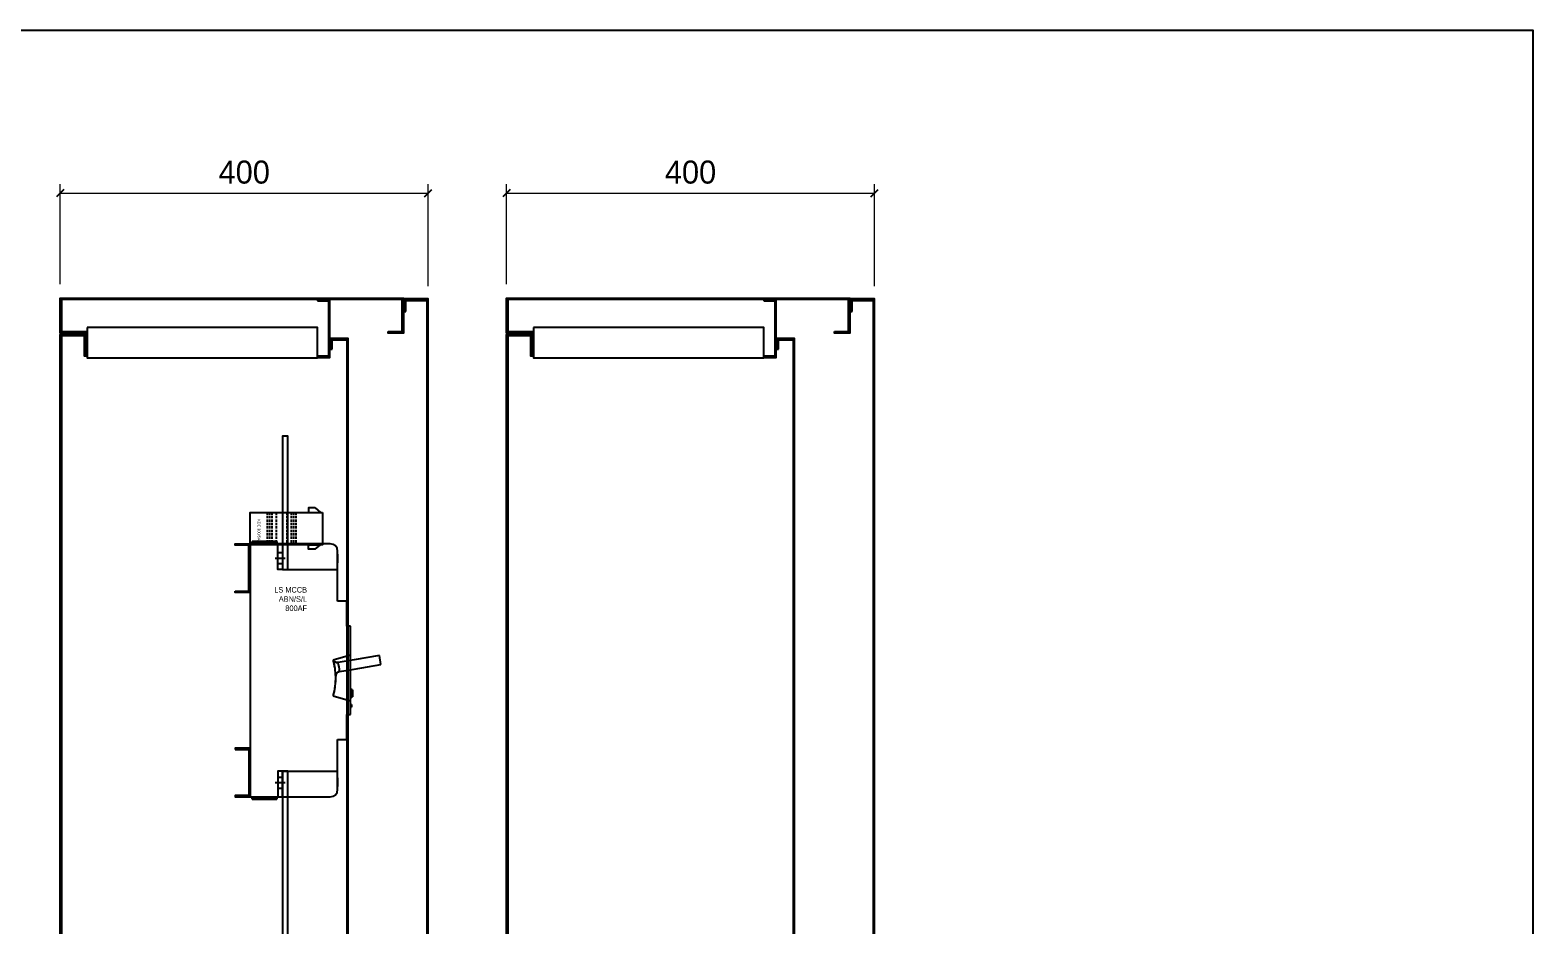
# Model space of a CAD drawing. Header units: millimetres. Extents: x 0 to 5132, y 0 to 3629.
# Drawn here: x 3499 to 5132, y 2656 to 3629 of the extents above; entities that cross this region are included whole.
import ezdxf
from ezdxf.enums import TextEntityAlignment as Align

# ---------------------------------------------------------------- set-up
doc = ezdxf.new("R2010")
doc.units = ezdxf.units.MM
doc.linetypes.add('ASVLTYPE', pattern=[0.75, 0.5, -0.25])
doc.layers.add('DIM', color=253, linetype='Continuous')
doc.styles.add('Tahoma (Input Text)', font='tahoma.ttf')
doc.dimstyles.new('Dim-25', dxfattribs={"dimtxt": 25, "dimasz": 8, "dimexe": 10, "dimexo": 15, "dimgap": 10, "dimtad": 1, "dimdec": 0, "dimtxsty": 'Standard', "dimblk": 'OBLIQUE', "dimcen": 10, "dimclrd": 5, "dimclre": 5, "dimclrt": 3, "dimazin": 3, "dimtfac": 1, "dimtdec": 0, "dimtmove": 0, "dimatfit": 3, "dimldrblk": 'OBLIQUE', "dimlwd": 9, "dimlwe": 9})

# ---------------------------------------------------------------- blocks, each defined once
blk = doc.blocks.new('khungtenAsean2')
at = {"color": 7}
blk.add_lwpolyline([(0, 0), (2970, 0), (2970, -2100), (0, -2100)], close=True, dxfattribs=at)
at = {"color": 1, "style": 'Tahoma (Input Text)', "flags": 8}
for tag, p in [('#03', (506.57, -2019.3)), ('#01', (137.05, -2021.28)), ('#05', (1106.63, -2021.28)), ('#07', (1834.68, -2021.28)), ('#09', (2146.72, -2021.28)), ('#02', (98.46, -2081.28)), ('#04', (486.11, -2081.28)), ('#06', (1065.33, -2081.28)), ('#08', (1817.45, -2081.28)), ('#10', (2146.72, -2081.28))]:
    blk.add_attdef(tag, p, '', height=25, dxfattribs=at)
blk.add_attdef('#11', text='', height=25, dxfattribs=at).set_placement((2914.99, -2067.35), align=Align.CENTER)
blk = doc.blocks.new('*D13')
at = {"color": 0, "linetype": 'ByBlock', "lineweight": -2}
for p, q in [((3535.7, 3455.5), (3527.7, 3447.5)), ((3927.7, 3447.5), (3935.7, 3455.5))]:
    blk.add_line(p, q, dxfattribs=at)
at = {"layer": 'Defpoints', "color": 0, "ltscale": 3, "transparency": 16777216}
for p in [(3931.7, 3451.5), (3531.7, 3337.6), (3931.7, 3335.6)]:
    blk.add_point(p, dxfattribs=at)
at = {"layer": 'DIM', "color": 5, "lineweight": 9, "ltscale": 3, "transparency": 16777216}
for p, q in [((3531.7, 3352.6), (3531.7, 3461.5)), ((3531.7, 3451.5), (3931.7, 3451.5)), ((3931.7, 3350.6), (3931.7, 3461.5))]:
    blk.add_line(p, q, dxfattribs=at)
at = {"layer": 'DIM', "color": 3, "ltscale": 3, "transparency": 16777216, "insert": (3731.7, 3474.3), "char_height": 25, "attachment_point": 5}
blk.add_mtext('400', dxfattribs=at)
blk = doc.blocks.new('_Oblique')
at = {"color": 0, "linetype": 'ByBlock', "lineweight": -2}
blk.add_line((-0.5, -0.5), (0.5, 0.5), dxfattribs=at)
blk = doc.blocks.new('*D14')
at = {"color": 0, "linetype": 'ByBlock', "lineweight": -2}
for p, q in [((4020.7, 3455.5), (4012.7, 3447.5)), ((4412.7, 3447.5), (4420.7, 3455.5))]:
    blk.add_line(p, q, dxfattribs=at)
at = {"layer": 'Defpoints', "color": 0, "ltscale": 3, "transparency": 16777216}
for p in [(4416.7, 3451.5), (4016.7, 3337.6), (4416.7, 3335.6)]:
    blk.add_point(p, dxfattribs=at)
at = {"layer": 'DIM', "color": 5, "lineweight": 9, "ltscale": 3, "transparency": 16777216}
for p, q in [((4016.7, 3352.6), (4016.7, 3461.5)), ((4016.7, 3451.5), (4416.7, 3451.5)), ((4416.7, 3350.6), (4416.7, 3461.5))]:
    blk.add_line(p, q, dxfattribs=at)
at = {"layer": 'DIM', "color": 3, "ltscale": 3, "transparency": 16777216, "insert": (4216.7, 3474.3), "char_height": 25, "attachment_point": 5}
blk.add_mtext('400', dxfattribs=at)
blk = doc.blocks.new('HCC2 LS 800AF')
at = {"color": 7}
for p, q in [((87, 0), (0, 0)), ((87, 0), (0, 0)), ((0, 0), (0, -275)), ((28.8, 2.5), (2, 2.5)), ((2, 0), (2, 2.5)), ((2, 2.5), (28.8, 2.5)), ((2, 2.5), (2, 0)), ((28.8, 2.5), (28.8, 0)), ((28.8, 2.5), (28.8, 0)), ((27, -15.5), (38, -15.5)), ((30, -9.5), (35, -9.5)), ((95, -11.2), (95, -8)), ((95, -11.2), (95, -8)), ((95, -20.8), (95, -11.2)), ((95, -11.2), (95, -20.8)), ((30, -21.5), (35, -21.5)), ((35, -28), (95, -28)), ((95, -62.5), (95, -20.8)), ((95, -62.5), (95, -20.8)), ((105, -62.5), (95, -62.5)), ((105, -62.5), (95, -62.5)), ((105, -89.5), (105, -62.5)), ((105, -89.5), (105, -62.5)), ((109, -89.5), (105, -89.5)), ((109, -89.5), (105, -89.5)), ((109, -185.5), (109, -89.5)), ((109, -185.5), (109, -89.5)), ((109, -121.1), (90.3, -126.5)), ((109, -121.1), (90.3, -126.5)), ((95.5, -128.9), (95.4, -128.9)), ((113, -126), (95.5, -128.9)), ((113, -126), (95.5, -128.9)), ((140.4, -121.4), (113, -126)), ((140.4, -121.4), (113, -126)), ((142.1, -131.3), (140.4, -121.4)), ((142.1, -131.3), (140.4, -121.4)), ((97.1, -138.7), (113, -136.1)), ((97.1, -138.7), (113, -136.1)), ((113, -136.1), (142.1, -131.3)), ((113, -136.1), (142.1, -131.3)), ((109, -157.5), (110, -157.5)), ((109, -162.5), (110, -162.5)), ((110, -162.5), (109, -162.5)), ((110, -157.5), (110, -162.5)), ((110, -157.5), (110, -167.5)), ((110, -158.8), (111, -158.8)), ((110, -162.5), (110, -167.5)), ((110, -162.5), (111, -162.5)), ((111, -162.5), (110, -162.5)), ((111, -158.8), (111, -162.5)), ((111, -158.8), (111, -166.3)), ((111, -162.5), (111, -166.3)), ((90.3, -165.3), (109, -170.7)), ((90.3, -165.3), (109, -170.7)), ((109, -167.5), (110, -167.5)), ((110, -174.5), (109, -174.5)), ((109, -174.5), (110, -174.5)), ((110, -174.6), (109, -174.6)), ((109, -174.6), (110, -174.6)), ((110, -174.7), (109, -174.7)), ((109, -174.7), (110, -174.7)), ((110, -174.8), (109, -174.8)), ((109, -174.8), (110, -174.8)), ((110, -174.8), (109, -174.8)), ((109, -174.8), (110, -174.8)), ((110, -174.9), (109, -174.9)), ((109, -174.9), (110, -174.9)), ((110, -174.9), (109, -174.9)), ((109, -174.9), (110, -174.9)), ((109, -175), (110, -175)), ((110, -175), (109, -175)), ((110, -175.1), (109, -175.1)), ((109, -175.1), (110, -175.1)), ((110, -175.2), (109, -175.2)), ((109, -175.2), (110, -175.2)), ((110, -175.3), (109, -175.3)), ((109, -175.3), (110, -175.3)), ((110, -175.4), (109, -175.4)), ((109, -175.4), (110, -175.4)), ((110, -175.5), (109, -175.5)), ((109, -175.5), (110, -175.5)), ((110, -175.5), (109, -175.5)), ((109, -175.5), (110, -175.5)), ((110, -175.6), (109, -175.6)), ((109, -175.6), (110, -175.6)), ((110, -175.6), (109, -175.6)), ((109, -175.6), (110, -175.6)), ((110, -175.7), (109, -175.7)), ((109, -175.7), (110, -175.7)), ((110, -175.8), (109, -175.8)), ((109, -175.8), (110, -175.8)), ((110, -175.8), (109, -175.8)), ((109, -175.8), (110, -175.8)), ((110, -175.9), (109, -175.9)), ((109, -175.9), (110, -175.9)), ((110, -176), (109, -176)), ((109, -176), (110, -176)), ((110, -176), (109, -176)), ((109, -176), (110, -176)), ((110, -176.1), (109, -176.1)), ((109, -176.1), (110, -176.1)), ((110, -176.2), (109, -176.2)), ((109, -176.2), (110, -176.2)), ((110, -176.2), (109, -176.2)), ((109, -176.2), (110, -176.2)), ((110, -176.4), (109, -176.4)), ((109, -176.4), (110, -176.4)), ((110, -176.5), (109, -176.5)), ((109, -176.5), (110, -176.5)), ((110, -176.5), (109, -176.5)), ((109, -176.5), (110, -176.5)), ((110, -176.7), (109, -176.7)), ((109, -176.7), (110, -176.7)), ((110, -176.7), (109, -176.7)), ((109, -176.7), (110, -176.7)), ((110, -176.8), (109, -176.8)), ((109, -176.8), (110, -176.8)), ((110, -176.9), (109, -176.9)), ((109, -176.9), (110, -176.9)), ((110, -176.9), (109, -176.9)), ((109, -176.9), (110, -176.9)), ((110, -177.1), (109, -177.1)), ((109, -177.1), (110, -177.1)), ((110, -177.1), (109, -177.1)), ((109, -177.1), (110, -177.1)), ((110, -177.2), (109, -177.2)), ((109, -177.2), (110, -177.2)), ((110, -177.3), (109, -177.3)), ((109, -177.3), (110, -177.3)), ((110, -177.4), (109, -177.4)), ((109, -177.4), (110, -177.4)), ((110, -177.5), (109, -177.5)), ((109, -177.5), (110, -177.5)), ((110, -166.3), (111, -166.3)), ((110, -174.6), (110, -174.5)), ((110, -174.5), (110, -174.6)), ((110, -174.8), (110, -174.6)), ((110, -174.6), (110, -174.8)), ((110, -175), (110, -174.8)), ((110, -174.8), (110, -175)), ((110, -175.2), (110, -175)), ((110, -175), (110, -175.2)), ((110, -175.5), (110, -175.2)), ((110, -175.2), (110, -175.5)), ((110, -175.6), (110, -175.5)), ((110, -175.5), (110, -175.6)), ((110, -175.9), (110, -175.6)), ((110, -175.6), (110, -175.9)), ((110, -176.1), (110, -175.9)), ((110, -175.9), (110, -176.1)), ((110, -176.2), (110, -176.1)), ((110, -176.1), (110, -176.2)), ((110, -177.5), (110, -176.2)), ((110, -176.2), (110, -177.5)), ((105, -212.5), (105, -185.5)), ((105, -185.5), (109, -185.5)), ((105, -212.5), (105, -185.5)), ((105, -185.5), (109, -185.5)), ((95, -212.5), (105, -212.5)), ((95, -254.3), (95, -212.5)), ((95, -254.3), (95, -212.5)), ((95, -212.5), (105, -212.5)), ((27, -259.5), (38, -259.5)), ((30, -253.5), (35, -253.5)), ((35, -247), (95, -247)), ((95, -263.8), (95, -254.3)), ((95, -254.3), (95, -263.8)), ((0, -275), (87, -275)), ((0, -275), (87, -275)), ((2, -275), (2, -277.5)), ((2, -277.5), (2, -275)), ((2, -277.5), (28.8, -277.5)), ((28.8, -277.5), (2, -277.5)), ((28.8, -275), (28.8, -277.5)), ((28.8, -277.5), (28.8, -275)), ((30, -265.5), (35, -265.5)), ((95, -267), (95, -263.8)), ((95, -267), (95, -263.8))]:
    blk.add_line(p, q, dxfattribs=at)
for points in [[(30, 0), (35, 0), (35, -28), (30, -28)], [(30, -275), (35, -275), (35, -247), (30, -247)]]:
    blk.add_lwpolyline(points, close=True, dxfattribs=at)
for centre, radius, start, end in [((87, -8), 8, 0, 90), ((87, -8), 8, 0, 90), ((23, -145.9), 70, 343.8853, 16.1147), ((23, -145.9), 70, 1.7176, 16.1147), ((23, -145.9), 74.5, 5.5299, 13.2301), ((23, -145.9), 74.5, 5.5299, 13.2301), ((23, -145.9), 70, 343.8853, 1.7176), ((87, -267), 8, 270, 0), ((87, -267), 8, 270, 0)]:
    blk.add_arc(centre, radius, start, end, dxfattribs=at)
at = {"color": 7, "extrusion": (0, 0, -1)}
blk.add_ellipse((95.5, -128.9), major_axis=(-4.94, -0.82), ratio=0.00001, start_param=1.56509, end_param=1.587414, dxfattribs=at)
at = {"color": 7}
for points, knots in [([(90.3, -126.5), (90.4, -126.7), (90.5, -126.9), (90.7, -127.1), (90.8, -127.3), (91, -127.4), (91.1, -127.6), (91.3, -127.7), (91.5, -127.9), (91.7, -128), (91.9, -128.2), (92.1, -128.3), (92.3, -128.4), (92.5, -128.5), (92.7, -128.6), (93, -128.7), (93.2, -128.8), (93.5, -128.8), (93.7, -128.9), (94, -128.9), (94.3, -128.9), (94.6, -128.9), (94.8, -128.9), (95.1, -128.9), (95.4, -128.9)], [0, 0, 0, 0, 0.1246075, 0.1246075, 0.1246075, 0.2487705, 0.2487705, 0.2487705, 0.3726455, 0.3726455, 0.3726455, 0.4969286, 0.4969286, 0.4969286, 0.622337, 0.622337, 0.622337, 0.7481465, 0.7481465, 0.7481465, 0.8743898, 0.8743898, 0.8743898, 1, 1, 1, 1]), ([(95.4, -128.9), (94.8, -129), (94.3, -129), (93.7, -128.9), (93.5, -128.8), (93.2, -128.8), (93, -128.7), (92.7, -128.6), (92.5, -128.5), (92.3, -128.4), (92.1, -128.3), (91.9, -128.2), (91.7, -128), (91.5, -127.9), (91.3, -127.7), (91.1, -127.6), (90.8, -127.3), (90.5, -126.9), (90.3, -126.5)], [0, 0, 0, 0, 0.2518535, 0.2518535, 0.2518535, 0.377663, 0.377663, 0.377663, 0.5030714, 0.5030714, 0.5030714, 0.6273545, 0.6273545, 0.6273545, 0.7512295, 0.7512295, 0.7512295, 1, 1, 1, 1]), ([(97.1, -138.7), (96.7, -138.8), (96.4, -138.9), (96.1, -139), (95.8, -139.1), (95.5, -139.3), (95.3, -139.4), (95.1, -139.6), (94.9, -139.7), (94.7, -139.9), (94.5, -140), (94.3, -140.2), (94.2, -140.4), (94.1, -140.5), (93.9, -140.7), (93.8, -140.9), (93.7, -141), (93.6, -141.2), (93.5, -141.4), (93.4, -141.6), (93.4, -141.7), (93.3, -141.9), (93.2, -142.1), (93.2, -142.3), (93.1, -142.5), (93.1, -142.7), (93, -142.9), (93, -143.1), (93, -143.3), (93, -143.6), (93, -143.8)], [0.0013933, 0.0013933, 0.0013933, 0.0013933, 0.1, 0.1, 0.1, 0.2, 0.2, 0.2, 0.3, 0.3, 0.3, 0.4, 0.4, 0.4, 0.5, 0.5, 0.5, 0.6, 0.6, 0.6, 0.7, 0.7, 0.7, 0.8, 0.8, 0.8, 0.9, 0.9, 0.9, 1, 1, 1, 1]), ([(93, -143.8), (93, -143.6), (93, -143.3), (93, -143.1), (93, -142.9), (93.1, -142.7), (93.1, -142.5), (93.2, -142.3), (93.2, -142.1), (93.3, -141.9), (93.4, -141.7), (93.4, -141.6), (93.5, -141.4), (93.6, -141.2), (93.7, -141), (93.8, -140.9), (93.9, -140.7), (94.1, -140.5), (94.2, -140.4), (94.3, -140.2), (94.5, -140), (94.7, -139.9), (94.9, -139.7), (95.1, -139.6), (95.3, -139.4), (95.5, -139.3), (95.8, -139.1), (96.1, -139), (96.4, -138.9), (96.7, -138.8), (97.1, -138.7)], [0, 0, 0, 0, 0.1, 0.1, 0.1, 0.2, 0.2, 0.2, 0.3, 0.3, 0.3, 0.4, 0.4, 0.4, 0.5, 0.5, 0.5, 0.6, 0.6, 0.6, 0.7, 0.7, 0.7, 0.8, 0.8, 0.8, 0.9, 0.9, 0.9, 1, 1, 1, 1])]:
    blk.add_open_spline(points, degree=3, knots=knots, dxfattribs=at)
at = {"insert": (61.8, -47), "char_height": 6, "attachment_point": 3}
blk.add_mtext_dynamic_manual_height_columns('{\\C1;LS MCCB\\PABN/S/L\\P800AF}', width=37.687, gutter_width=1, heights=[0], dxfattribs=at)
blk = doc.blocks.new('KDE 300A-3')
at = {"color": 85}
for p, q in [((82468.9, 41910.4), (82473.9, 41916.4)), ((82513.9, 41910.4), (82508.9, 41916.4))]:
    blk.add_line(p, q, dxfattribs=at)
at = {"color": 85, "linetype": 'ASVLTYPE', "ltscale": 5}
for p, q in [((82473.9, 41889.4), (82508.9, 41889.4)), ((82473.9, 41886.9), (82508.9, 41886.9)), ((82473.9, 41884.4), (82508.9, 41884.4)), ((82473.9, 41879.7), (82508.9, 41879.7)), ((82473.9, 41868.2), (82508.9, 41868.2)), ((82473.9, 41863.4), (82508.9, 41863.4)), ((82473.9, 41860.9), (82508.9, 41860.9)), ((82473.9, 41858.4), (82508.9, 41858.4))]:
    blk.add_line(p, q, dxfattribs=at)
at = {"color": 85}
for points in [[(82468.9, 41910.4), (82468.9, 41903.4), (82473.9, 41903.4), (82473.9, 41916.4)], [(82513.9, 41910.4), (82513.9, 41903.4), (82508.9, 41903.4), (82508.9, 41916.4)]]:
    blk.add_lwpolyline(points, dxfattribs=at)
blk.add_lwpolyline([(82473.9, 41918.4), (82508.9, 41918.4), (82508.9, 41839.9), (82473.9, 41839.9)], close=True, dxfattribs=at)
at = {"color": 85, "insert": (82492.7, 41849.4), "char_height": 3, "attachment_point": 5}
blk.add_mtext('{\\fArial|b0|i0|c0|p34;KDE 300/5A}', dxfattribs=at)

msp = doc.modelspace()

# ---------------------------------------------------------------- linework, layer by layer
for points in [[(3888.2, 3301.1), (3903.2, 3301.1), (3903.2, 3336.1), (3533.2, 3336.1), (3533.2, 3301.1), (3559.7, 3301.1), (3559.7, 3274.6), (3558.2, 3274.6), (3558.2, 3299.6), (3531.7, 3299.6), (3531.7, 3337.6), (3904.7, 3337.6), (3904.7, 3299.6), (3888.2, 3299.6)], [(3811.2, 3334.6), (3823.2, 3334.6), (3823.2, 3274.6), (3811.2, 3274.6), (3811.2, 3273.1), (3824.7, 3273.1), (3824.7, 3336.1), (3811.2, 3336.1)], [(3907.2, 3323.1), (3907.2, 3335.1), (3930.2, 3335.1), (3930.2, 1840.1), (3907.2, 1840.1), (3907.2, 1852.1), (3905.7, 1852.1), (3905.7, 1838.6), (3931.7, 1838.6), (3931.7, 3336.6), (3905.7, 3336.6), (3905.7, 3323.1)], [(4373.2, 3301.1), (4388.2, 3301.1), (4388.2, 3336.1), (4018.2, 3336.1), (4018.2, 3301.1), (4044.7, 3301.1), (4044.7, 3274.6), (4043.2, 3274.6), (4043.2, 3299.6), (4016.7, 3299.6), (4016.7, 3337.6), (4389.7, 3337.6), (4389.7, 3299.6), (4373.2, 3299.6)], [(4296.2, 3334.6), (4308.2, 3334.6), (4308.2, 3274.6), (4296.2, 3274.6), (4296.2, 3273.1), (4309.7, 3273.1), (4309.7, 3336.1), (4296.2, 3336.1)], [(4392.2, 3323.1), (4392.2, 3335.1), (4415.2, 3335.1), (4415.2, 1840.1), (4392.2, 1840.1), (4392.2, 1852.1), (4390.7, 1852.1), (4390.7, 1838.6), (4416.7, 1838.6), (4416.7, 3336.6), (4390.7, 3336.6), (4390.7, 3323.1)], [(3561.2, 3305.6), (3561.2, 3272.6), (3811.2, 3272.6), (3811.2, 3305.6)], [(4046.2, 3305.6), (4046.2, 3272.6), (4296.2, 3272.6), (4296.2, 3305.6)], [(3558.2, 3296.6), (3533.2, 3296.6), (3533.2, 1878.6), (3558.2, 1878.6), (3558.2, 1877.1), (3531.7, 1877.1), (3531.7, 3298.1), (3558.2, 3298.1)], [(3827.2, 3282.1), (3827.2, 3292.1), (3843.2, 3292.1), (3843.2, 1883.1), (3827.2, 1883.1), (3827.2, 1893.1), (3825.7, 1893.1), (3825.7, 1881.6), (3844.7, 1881.6), (3844.7, 3293.6), (3825.7, 3293.6), (3825.7, 3282.1)], [(4043.2, 3296.6), (4018.2, 3296.6), (4018.2, 1878.6), (4043.2, 1878.6), (4043.2, 1877.1), (4016.7, 1877.1), (4016.7, 3298.1), (4043.2, 3298.1)], [(4312.2, 3282.1), (4312.2, 3292.1), (4328.2, 3292.1), (4328.2, 1883.1), (4312.2, 1883.1), (4312.2, 1893.1), (4310.7, 1893.1), (4310.7, 1881.6), (4329.7, 1881.6), (4329.7, 3293.6), (4310.7, 3293.6), (4310.7, 3282.1)]]:
    msp.add_lwpolyline(points, close=True)
at = {"color": 1}
for points in [[(3773.2, 3187.6), (3773.2, 3187.6), (3773.2, 3187.6), (3773.2, 3042.6), (3779.2, 3042.6), (3779.2, 3187.6), (3779.2, 3187.6), (3779.2, 3187.6), (3773.2, 3187.6)], [(3773.2, 2823.6), (3773.2, 2763.6), (3773.2, 2715.6), (3773.2, 2225.5), (3779.2, 2225.5), (3779.2, 2709.6), (3779.2, 2757.6), (3779.2, 2823.6), (3773.2, 2823.6)]]:
    msp.add_lwpolyline(points, dxfattribs=at)
at = {"color": 8}
for points in [[(3721.7, 3019.1), (3736.7, 3019.1), (3736.7, 3069.1), (3721.7, 3069.1), (3721.7, 3070.6), (3738.2, 3070.6), (3738.2, 3017.6), (3721.7, 3017.6)], [(3721.7, 2847.1), (3736.7, 2847.1), (3736.7, 2797.1), (3721.7, 2797.1), (3721.7, 2795.6), (3738.2, 2795.6), (3738.2, 2848.6), (3721.7, 2848.6)]]:
    msp.add_lwpolyline(points, close=True, dxfattribs=at)

# ---------------------------------------------------------------- block references
at = {"xscale": 1.728000000002793, "yscale": 1.728000000002793, "zscale": 1.728000000002793}
msp.add_blockref('khungtenAsean2', (0, 3628.8), dxfattribs=at)
at = {"color": 2, "rotation": 270}
msp.add_blockref('KDE 300A-3', (-38101.7, 85578.5), dxfattribs=at)
at = {"color": 7}
msp.add_blockref('HCC2 LS 800AF', (3738.2, 3070.6), dxfattribs=at)

# ---------------------------------------------------------------- dimensions: what is measured, and where the dimension line sits
at = {"layer": 'DIM', "color": 7, "ltscale": 3}
for base, p1, p2, picture, middle in [((3931.7, 3451.5), (3531.7, 3337.6), (3931.7, 3335.6), '*D13', (3731.7, 3474.3)), ((4416.7, 3451.5), (4016.7, 3337.6), (4416.7, 3335.6), '*D14', (4216.7, 3474.3))]:
    dim = msp.add_linear_dim(base=base, p1=p1, p2=p2, dimstyle='Dim-25', dxfattribs=at)
    dim.commit()
    dim.dimension.update_dxf_attribs({"geometry": picture, "text_midpoint": middle})

doc.saveas('drawing.dxf')
